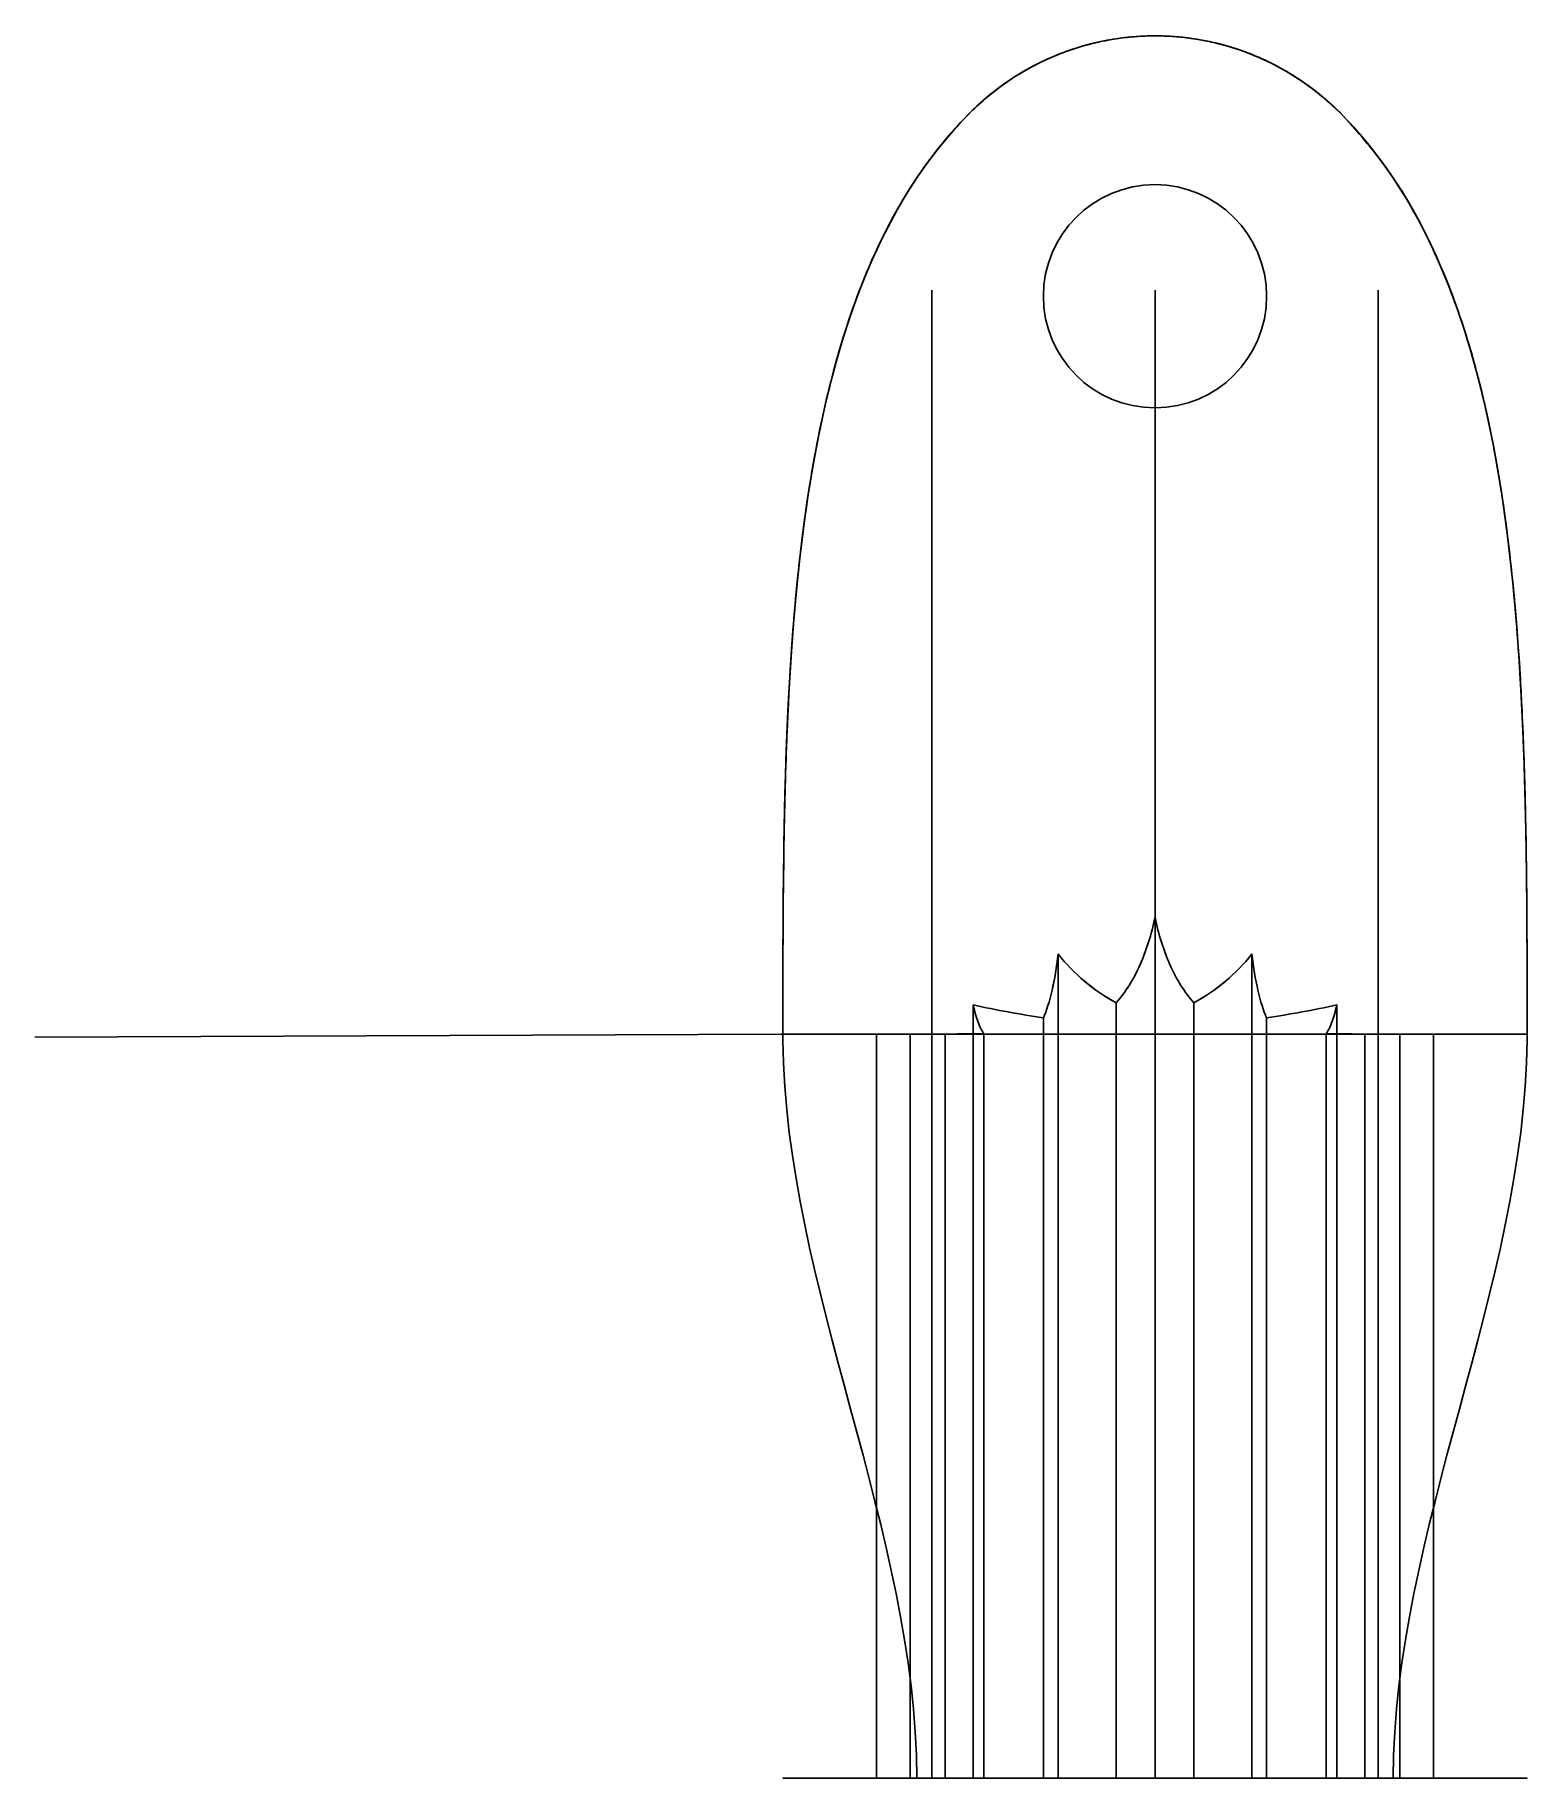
# Model space of a CAD drawing. Header units: millimetres. Extents: x -238 to 92, y -70 to 18.
# Drawn here: x -238.05 to -218, y -70 to -46.57 of the extents above; entities outside this region: 2.
import ezdxf

# ---------------------------------------------------------------- set-up
doc = ezdxf.new("R2010")
doc.units = ezdxf.units.MM

msp = doc.modelspace()

# ---------------------------------------------------------------- linework, layer by layer
for p, q in [((89.5, 0), (89.5, 0, 40.191)), ((92.405, -6.196), (92.405, -6.196, 40.191)), ((-225.45, -47.582), (-225.45, -47.582, 2)), ((-225.45, -47.582, 10), (-225.45, -47.582, 12)), ((-226, -50), (-226, -66.91)), ((-223, -50), (-223, -60)), ((-220, -50), (-220, -66.91)), ((-223, -70, 2.2), (-223, -58.431, 2.2)), ((-223, -70, 9.8), (-223, -58.431, 9.8)), ((-224.3, -70, 2.429), (-224.3, -58.922, 2.429)), ((-224.3, -70, 9.571), (-224.3, -58.922, 9.571)), ((-221.7, -70, 2.429), (-221.7, -58.922, 2.429)), ((-221.7, -70, 9.571), (-221.7, -58.922, 9.571)), ((-225.443, -70, 3.089), (-225.443, -59.608, 3.089)), ((-225.443, -70, 8.911), (-225.443, -59.608, 8.911)), ((-223.521, -70, 3.046), (-223.521, -59.578, 3.046)), ((-223.521, -70, 8.954), (-223.521, -59.578, 8.954)), ((-222.479, -70, 3.046), (-222.479, -59.578, 3.046)), ((-222.479, -70, 8.954), (-222.479, -59.578, 8.954)), ((-220.557, -70, 3.089), (-220.557, -59.608, 3.089)), ((-220.557, -70, 8.911), (-220.557, -59.608, 8.911)), ((-224.5, -70, 3.402), (-224.5, -59.781, 3.402)), ((-224.5, -70, 8.598), (-224.5, -59.781, 8.598)), ((-221.5, -70, 3.402), (-221.5, -59.781, 3.402)), ((-221.5, -70, 8.598), (-221.5, -59.781, 8.598)), ((-218, -60), (-228, -60)), ((-228, -60), (-228, -60, 4.092)), ((-228, -60, 4.092), (-228, -60, 7.908)), ((-228, -60, 7.908), (-228, -60, 12)), ((-228, -60, 12), (-218, -60, 12)), ((-226.742, -70, 6.66), (-226.742, -60, 6.66)), ((-226.742, -70, 5.34), (-226.742, -60, 5.34)), ((-225.819, -60, 7.026), (-226.742, -60, 6.66)), ((-226.742, -60, 6.66), (-226, -60, 6)), ((-226, -60, 6), (-226.742, -60, 5.34)), ((-226.742, -60, 5.34), (-225.819, -60, 4.974)), ((-226.291, -70, 7.9), (-226.291, -60, 7.9)), ((-226.291, -70, 4.1), (-226.291, -60, 4.1)), ((-226.002, -60, 7.908), (-226.291, -60, 7.9)), ((-226.291, -60, 7.9), (-225.819, -60, 7.026)), ((-225.819, -60, 4.974), (-226.291, -60, 4.1)), ((-226.291, -60, 4.1), (-226.002, -60, 4.092)), ((-226, -70, 6), (-226, -60, 6)), ((-225.819, -70, 7.026), (-225.819, -60, 7.026)), ((-225.819, -70, 4.974), (-225.819, -60, 4.974)), ((-225.298, -70, 7.928), (-225.298, -59.996, 7.928)), ((-225.298, -70, 4.072), (-225.298, -59.996, 4.072)), ((-220.702, -70, 4.072), (-220.702, -59.996, 4.072)), ((-220.702, -70, 7.928), (-220.702, -59.996, 7.928)), ((-220.181, -70, 4.974), (-220.181, -60, 4.974)), ((-220.181, -70, 7.026), (-220.181, -60, 7.026)), ((-219.709, -60, 4.1), (-220.181, -60, 4.974)), ((-220.181, -60, 4.974), (-219.258, -60, 5.34)), ((-219.258, -60, 6.66), (-220.181, -60, 7.026)), ((-220.181, -60, 7.026), (-219.709, -60, 7.9)), ((-220, -70, 6), (-220, -60, 6)), ((-219.258, -60, 5.34), (-220, -60, 6)), ((-220, -60, 6), (-219.258, -60, 6.66)), ((-219.709, -60, 7.9), (-219.998, -60, 7.908)), ((-219.998, -60, 4.092), (-219.709, -60, 4.1)), ((-219.709, -70, 4.1), (-219.709, -60, 4.1)), ((-219.709, -70, 7.9), (-219.709, -60, 7.9)), ((-219.258, -70, 5.34), (-219.258, -60, 5.34)), ((-219.258, -70, 6.66), (-219.258, -60, 6.66)), ((-218, -60, 4.092), (-218, -60)), ((-218, -60, 7.908), (-218, -60, 4.092)), ((-218, -60, 12), (-218, -60, 7.908)), ((-218, -60, 4.092), (-218, -60, 7.908)), ((-225.819, -70, 4.974), (-226.742, -70, 5.34)), ((-226.742, -70, 5.34), (-226, -70, 6)), ((-226, -70, 6), (-226.742, -70, 6.66)), ((-226.742, -70, 6.66), (-225.819, -70, 7.026)), ((-225.298, -70, 4.072), (-226.291, -70, 4.1)), ((-226.291, -70, 4.1), (-225.819, -70, 4.974)), ((-225.819, -70, 7.026), (-226.291, -70, 7.9)), ((-226.291, -70, 7.9), (-225.298, -70, 7.928)), ((-225.298, -70, 7.928), (-225.443, -70, 8.911)), ((-225.443, -70, 8.911), (-224.5, -70, 8.598)), ((-224.5, -70, 3.402), (-225.443, -70, 3.089)), ((-225.443, -70, 3.089), (-225.298, -70, 4.072)), ((-224.5, -70, 8.598), (-224.3, -70, 9.571)), ((-224.3, -70, 2.429), (-224.5, -70, 3.402)), ((-224.3, -70, 9.571), (-223.521, -70, 8.954)), ((-223.521, -70, 3.046), (-224.3, -70, 2.429)), ((-223.521, -70, 8.954), (-223, -70, 9.8)), ((-223, -70, 2.2), (-223.521, -70, 3.046)), ((-223, -70, 9.8), (-222.479, -70, 8.954)), ((-222.479, -70, 3.046), (-223, -70, 2.2)), ((-222.479, -70, 8.954), (-221.7, -70, 9.571)), ((-221.7, -70, 2.429), (-222.479, -70, 3.046)), ((-221.7, -70, 9.571), (-221.5, -70, 8.598)), ((-221.5, -70, 3.402), (-221.7, -70, 2.429)), ((-221.5, -70, 8.598), (-220.557, -70, 8.911)), ((-220.557, -70, 3.089), (-221.5, -70, 3.402)), ((-220.557, -70, 8.911), (-220.702, -70, 7.928)), ((-220.702, -70, 7.928), (-219.709, -70, 7.9)), ((-219.709, -70, 4.1), (-220.702, -70, 4.072)), ((-220.702, -70, 4.072), (-220.557, -70, 3.089)), ((-219.709, -70, 7.9), (-220.181, -70, 7.026)), ((-220.181, -70, 7.026), (-219.258, -70, 6.66)), ((-219.258, -70, 5.34), (-220.181, -70, 4.974)), ((-220.181, -70, 4.974), (-219.709, -70, 4.1)), ((-219.258, -70, 6.66), (-220, -70, 6)), ((-220, -70, 6), (-219.258, -70, 5.34))]:
    msp.add_line(p, q)
at = {"extrusion": (-0.999983, -0.004066, 0.004185)}
for p, q in [((-228.025, -60, 6), (-238.051, -60.041, 6.042)), ((-228, -60, 12), (-228.025, -60, 6))]:
    msp.add_line(p, q, dxfattribs=at)
msp.add_circle((-223, -50.082), 1.5)
at = {"extrusion": (5.77453e-51, -4.57651e-50, -1)}
msp.add_circle((223, -50.082, -12), 1.5, dxfattribs=at)
at = {"extrusion": (2.22045e-16, 1, 0)}
for start, end in [(309.8056, 50.1944), (50.1944, 129.8056), (230.1944, 309.8056), (129.8056, 230.1944)]:
    msp.add_arc((223, 6, -70), 5, start, end, dxfattribs=at)
for points, knots in [([(-225.45, -47.582, 2), (-225.145, -47.283, 2), (-224.788, -47.042, 2), (-223.99, -46.696, 2), (-223.554, -46.598, 2), (-222.65, -46.569, 2), (-222.189, -46.646, 2), (-221.324, -46.974, 2), (-220.928, -47.223, 2), (-220.435, -47.69, 2), (-220.058, -48.069, 2), (-219.189, -49.467, 2), (-218.862, -50.366, 2), (-218.369, -52.322, 2), (-218.224, -53.456, 2), (-218.1, -55.027, 2), (-218.072, -55.524, 2), (-218.046, -56.196, 2), (-218.039, -56.375, 2), (-218.027, -56.808, 2), (-218.022, -57.015, 2), (-218.01, -57.582, 2.003), (-218.005, -58.068, 2.061), (-218.001, -58.798, 2.338), (-218.001, -59.062, 2.494), (-218, -59.495, 2.903), (-218, -59.655, 3.132), (-218, -59.88, 3.612), (-218, -59.952, 3.85), (-218, -60, 4.092)], [0, 0, 0, 0, 1.281842, 1.281842, 2.609353, 2.609353, 3.996278, 3.996278, 5.385393, 5.385393, 6.0341, 6.0341, 6.876932, 6.876932, 7.866801, 7.866801, 8.318232, 8.318232, 8.482194, 8.482194, 8.714862, 8.714862, 9.832546, 9.832546, 10.571944, 10.571944, 11.247936, 11.247936, 11.834434, 11.834434, 11.834434, 11.834434]), ([(-218, -60, 7.908), (-218, -59.933, 8.249), (-218, -59.818, 8.579), (-218, -59.478, 9.118), (-218, -59.282, 9.324), (-218.001, -58.794, 9.666), (-218.003, -58.512, 9.787), (-218.007, -57.999, 9.924), (-218.009, -57.775, 9.96), (-218.015, -57.389, 9.994), (-218.018, -57.228, 10), (-218.06, -55.265, 10), (-218.168, -53.508, 10), (-218.657, -51.076, 10), (-218.91, -50.197, 10), (-219.594, -48.753, 10), (-219.982, -48.158, 10), (-220.664, -47.465, 10), (-221.043, -47.107, 10), (-222.051, -46.684, 10), (-222.483, -46.593, 10), (-223.355, -46.573, 10), (-223.789, -46.644, 10), (-224.42, -46.874, 10), (-224.632, -46.977, 10), (-225.056, -47.237, 10), (-225.263, -47.399, 10), (-225.45, -47.582, 10)], [2.950624, 2.950624, 2.950624, 2.950624, 3.900961, 3.900961, 4.693983, 4.693983, 5.532603, 5.532603, 6.147194, 6.147194, 6.593529, 6.593529, 11.617976, 11.617976, 14.398291, 14.398291, 16.632721, 16.632721, 17.444056, 17.444056, 17.984898, 17.984898, 18.523932, 18.523932, 18.815025, 18.815025, 19.139061, 19.139061, 19.139061, 19.139061]), ([(-228, -60, 4.092), (-228, -59.966, 3.921), (-228, -59.921, 3.753), (-228, -59.751, 3.299), (-228, -59.597, 3.032), (-228, -59.19, 2.596), (-227.999, -58.962, 2.435), (-227.997, -58.382, 2.158), (-227.994, -58.027, 2.073), (-227.987, -57.524, 2.015), (-227.985, -57.375, 2.006), (-227.978, -57.03, 1.997), (-227.972, -56.747, 2), (-227.897, -54.396, 2), (-227.723, -52.43, 2), (-227.034, -50.115, 2), (-226.784, -49.48, 2), (-226.175, -48.413, 2), (-225.846, -47.97, 2), (-225.45, -47.582, 2)], [0.902429, 0.902429, 0.902429, 0.902429, 1.418481, 1.418481, 2.352992, 2.352992, 3.203409, 3.203409, 4.277036, 4.277036, 4.721943, 4.721943, 5.30996, 5.30996, 8.975186, 8.975186, 10.390495, 10.390495, 11.555447, 11.555447, 11.555447, 11.555447]), ([(-225.45, -47.582, 10), (-226.038, -48.159, 10), (-226.476, -48.854, 10), (-227.173, -50.438, 10), (-227.411, -51.347, 10), (-227.672, -52.776, 10), (-227.746, -53.325, 10), (-227.878, -54.617, 10), (-227.923, -55.38, 10), (-227.969, -56.596, 10), (-227.977, -56.992, 10.002), (-227.99, -57.643, 9.991), (-227.995, -58.117, 9.927), (-227.999, -58.831, 9.644), (-227.999, -59.09, 9.485), (-228, -59.515, 9.072), (-228, -59.672, 8.839), (-228, -59.886, 8.366), (-228, -59.954, 8.14), (-228, -60, 7.908)], [0, 0, 0, 0, 2.471673, 2.471673, 5.196218, 5.196218, 6.847188, 6.847188, 9.110065, 9.110065, 10.522814, 10.522814, 13.908404, 13.908404, 16.174694, 16.174694, 18.268131, 18.268131, 19.995935, 19.995935, 19.995935, 19.995935]), ([(-223.521, -59.578, 3.046), (-223.399, -59.441, 2.848), (-223.291, -59.272, 2.672), (-223.115, -58.873, 2.386), (-223.049, -58.661, 2.28), (-223, -58.431, 2.2)], [-1.703509, -1.703509, -1.703509, -1.703509, -0.891751, -0.891751, -0.141831, -0.141831, -0.141831, -0.141831]), ([(-223, -58.431, 9.8), (-223.049, -58.661, 9.72), (-223.115, -58.875, 9.613), (-223.291, -59.273, 9.327), (-223.4, -59.441, 9.152), (-223.521, -59.578, 8.954)], [-1.619494, -1.619494, -1.619494, -1.619494, -0.867087, -0.867087, -0.057804, -0.057804, -0.057804, -0.057804]), ([(-223, -58.431, 2.2), (-222.951, -58.661, 2.28), (-222.885, -58.875, 2.387), (-222.709, -59.272, 2.673), (-222.601, -59.441, 2.848), (-222.479, -59.578, 3.046)], [-1.619494, -1.619494, -1.619494, -1.619494, -0.867222, -0.867222, -0.057804, -0.057804, -0.057804, -0.057804]), ([(-222.479, -59.578, 8.954), (-222.601, -59.441, 9.152), (-222.709, -59.272, 9.328), (-222.885, -58.874, 9.614), (-222.951, -58.661, 9.72), (-223, -58.431, 9.8)], [-1.703509, -1.703509, -1.703509, -1.703509, -0.891861, -0.891861, -0.141831, -0.141831, -0.141831, -0.141831]), ([(-224.5, -59.781, 3.402), (-224.457, -59.685, 3.194), (-224.418, -59.562, 3.002), (-224.35, -59.266, 2.672), (-224.322, -59.103, 2.539), (-224.3, -58.922, 2.429)], [-1.443001, -1.443001, -1.443001, -1.443001, -0.742139, -0.742139, -0.098434, -0.098434, -0.098434, -0.098434]), ([(-224.3, -58.922, 9.571), (-224.322, -59.103, 9.461), (-224.35, -59.266, 9.328), (-224.418, -59.562, 8.998), (-224.457, -59.685, 8.806), (-224.5, -59.781, 8.598)], [-1.399232, -1.399232, -1.399232, -1.399232, -0.755334, -0.755334, -0.054713, -0.054713, -0.054713, -0.054713]), ([(-224.3, -58.922, 2.429), (-224.194, -59.06, 2.513), (-224.076, -59.181, 2.607), (-223.814, -59.401, 2.814), (-223.67, -59.497, 2.928), (-223.521, -59.578, 3.046)], [-1.25349, -1.25349, -1.25349, -1.25349, -0.672948, -0.672948, -0.054273, -0.054273, -0.054273, -0.054273]), ([(-223.521, -59.578, 8.954), (-223.67, -59.496, 9.072), (-223.815, -59.4, 9.187), (-224.076, -59.18, 9.394), (-224.194, -59.059, 9.487), (-224.3, -58.922, 9.571)], [-1.272022, -1.272022, -1.272022, -1.272022, -0.651616, -0.651616, -0.07262, -0.07262, -0.07262, -0.07262]), ([(-222.479, -59.578, 3.046), (-222.33, -59.496, 2.928), (-222.185, -59.4, 2.813), (-221.924, -59.18, 2.606), (-221.806, -59.059, 2.513), (-221.7, -58.922, 2.429)], [-1.27202, -1.27202, -1.27202, -1.27202, -0.651443, -0.651443, -0.07262, -0.07262, -0.07262, -0.07262]), ([(-221.7, -58.922, 9.571), (-221.806, -59.06, 9.487), (-221.924, -59.181, 9.393), (-222.186, -59.401, 9.186), (-222.331, -59.497, 9.072), (-222.479, -59.578, 8.954)], [-1.253492, -1.253492, -1.253492, -1.253492, -0.672766, -0.672766, -0.054273, -0.054273, -0.054273, -0.054273]), ([(-221.7, -58.922, 2.429), (-221.678, -59.103, 2.539), (-221.65, -59.266, 2.672), (-221.582, -59.562, 3.002), (-221.543, -59.685, 3.194), (-221.5, -59.781, 3.402)], [-1.399232, -1.399232, -1.399232, -1.399232, -0.75535, -0.75535, -0.054713, -0.054713, -0.054713, -0.054713]), ([(-221.5, -59.781, 8.598), (-221.543, -59.685, 8.806), (-221.582, -59.562, 8.998), (-221.65, -59.266, 9.328), (-221.678, -59.103, 9.461), (-221.7, -58.922, 9.571)], [-1.443001, -1.443001, -1.443001, -1.443001, -0.742152, -0.742152, -0.098434, -0.098434, -0.098434, -0.098434]), ([(-225.298, -59.996, 4.072), (-225.325, -59.959, 3.888), (-225.352, -59.907, 3.707), (-225.4, -59.776, 3.378), (-225.422, -59.7, 3.229), (-225.443, -59.608, 3.089)], [-1.134364, -1.134364, -1.134364, -1.134364, -0.567048, -0.567048, -0.060294, -0.060294, -0.060294, -0.060294]), ([(-225.443, -59.608, 8.911), (-225.422, -59.7, 8.771), (-225.4, -59.776, 8.622), (-225.352, -59.907, 8.293), (-225.325, -59.959, 8.112), (-225.298, -59.996, 7.928)], [-1.124839, -1.124839, -1.124839, -1.124839, -0.618107, -0.618107, -0.050922, -0.050922, -0.050922, -0.050922]), ([(-220.557, -59.608, 3.089), (-220.578, -59.7, 3.229), (-220.6, -59.776, 3.378), (-220.648, -59.907, 3.707), (-220.675, -59.959, 3.888), (-220.702, -59.996, 4.072)], [-1.124839, -1.124839, -1.124839, -1.124839, -0.618113, -0.618113, -0.050922, -0.050922, -0.050922, -0.050922]), ([(-220.702, -59.996, 7.928), (-220.675, -59.959, 8.112), (-220.648, -59.907, 8.293), (-220.6, -59.776, 8.622), (-220.578, -59.7, 8.771), (-220.557, -59.608, 8.911)], [-1.134364, -1.134364, -1.134364, -1.134364, -0.567053, -0.567053, -0.060294, -0.060294, -0.060294, -0.060294])]:
    msp.add_open_spline(points, degree=3, knots=knots)
for points in [[(-225.45, -47.582), (-224.009, -46.17), (-221.991, -46.17), (-220.55, -47.582), (-218.014, -50.068), (-218, -55.027), (-218, -60)], [(-225.45, -47.582, 12), (-224.009, -46.17, 12), (-221.991, -46.17, 12), (-220.55, -47.582, 12), (-218.014, -50.068, 12), (-218, -55.027, 12), (-218, -60, 12)]]:
    msp.add_rational_spline(points, [1, 0.809428561903, 0.809428561903, 1, 1, 1, 1], degree=3, knots=[2, 2, 2, 2, 3.550795, 3.550795, 3.550795, 4.545351, 4.545351, 4.545351, 4.545351])
for points in [[(-228, -60), (-228, -55.027), (-227.986, -50.068), (-225.45, -47.582)], [(-228, -60, 12), (-228, -55.027, 12), (-227.986, -50.068, 12), (-225.45, -47.582, 12)], [(-225.443, -59.608, 3.089), (-225.131, -59.676, 3.192), (-224.814, -59.733, 3.298), (-224.5, -59.781, 3.402)], [(-224.5, -59.781, 8.598), (-224.814, -59.733, 8.702), (-225.131, -59.676, 8.808), (-225.443, -59.608, 8.911)], [(-221.5, -59.781, 3.402), (-221.186, -59.733, 3.298), (-220.869, -59.676, 3.192), (-220.557, -59.608, 3.089)], [(-220.557, -59.608, 8.911), (-220.869, -59.676, 8.808), (-221.186, -59.733, 8.702), (-221.5, -59.781, 8.598)], [(-228, -60, 4.092), (-227.334, -60, 4.092), (-226.668, -60, 4.092), (-226.002, -60, 4.092)], [(-226.002, -60, 7.908), (-226.668, -60, 7.908), (-227.334, -60, 7.908), (-228, -60, 7.908)], [(-228, -60.082, 12), (-228, -60.054, 12), (-228, -60.027, 12), (-228, -60, 12)], [(-228, -60.082), (-228, -60.054), (-228, -60.027), (-228, -60)], [(-226.201, -70, 9.841), (-226.201, -66.694, 9.841), (-227.971, -63.388, 11.965), (-228, -60.082, 12)], [(-226.201, -70, 2.159), (-226.201, -66.694, 2.159), (-227.971, -63.388, 0.035), (-228, -60.082, 0)], [(-226.002, -60, 4.092), (-225.767, -59.999, 4.085), (-225.533, -59.997, 4.078), (-225.298, -59.996, 4.072)], [(-225.298, -59.996, 7.928), (-225.533, -59.997, 7.922), (-225.767, -59.999, 7.915), (-226.002, -60, 7.908)], [(-220.702, -59.996, 4.072), (-220.467, -59.997, 4.078), (-220.233, -59.999, 4.085), (-219.998, -60, 4.092)], [(-219.998, -60, 7.908), (-220.233, -59.999, 7.915), (-220.467, -59.997, 7.922), (-220.702, -59.996, 7.928)], [(-219.998, -60, 4.092), (-219.332, -60, 4.092), (-218.666, -60, 4.092), (-218, -60, 4.092)], [(-218, -60, 7.908), (-218.666, -60, 7.908), (-219.332, -60, 7.908), (-219.998, -60, 7.908)], [(-219.799, -70, 9.841), (-219.799, -66.694, 9.841), (-218.029, -63.388, 11.965), (-218, -60.082, 12)], [(-219.799, -70, 2.159), (-219.799, -66.694, 2.159), (-218.029, -63.388, 0.035), (-218, -60.082, 0)], [(-218, -60, 12), (-218, -60.027, 12), (-218, -60.054, 12), (-218, -60.082, 12)], [(-218, -60), (-218, -60.027), (-218, -60.054), (-218, -60.082)]]:
    msp.add_open_spline(points, degree=3)

doc.saveas('drawing.dxf')
